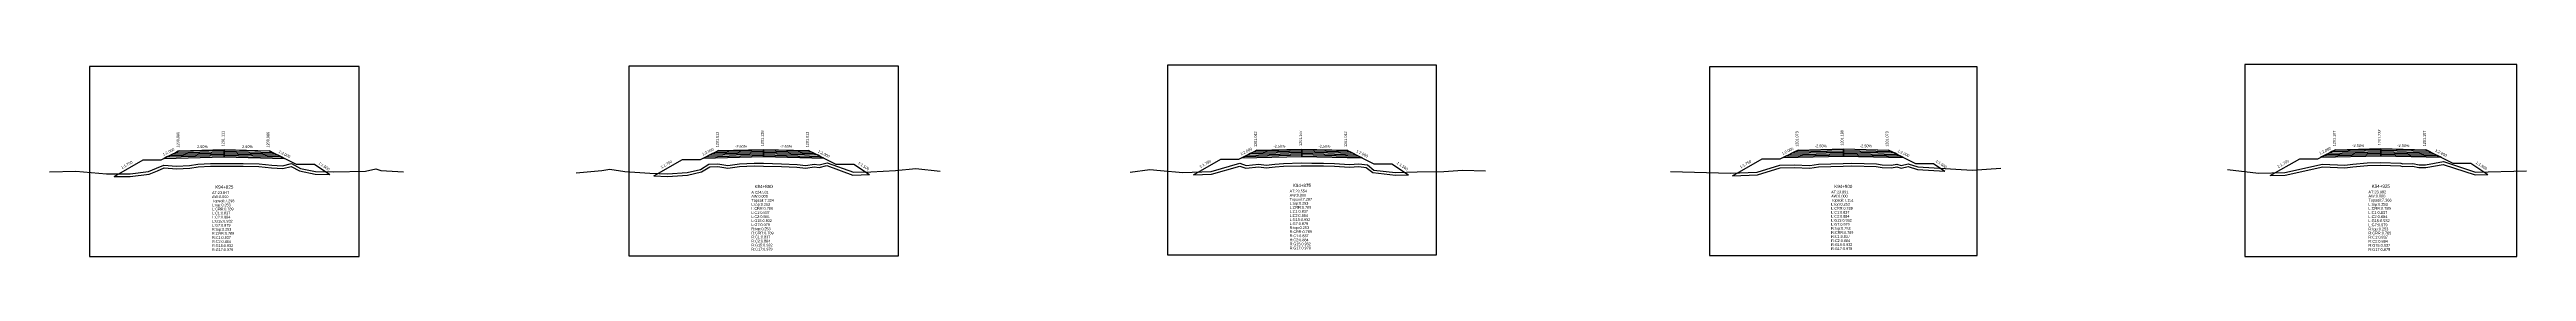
# Model space of a CAD drawing. Extents: x -7 to 78429, y 1189 to 1262.
# Drawn here: x 22337.8 to 22612.8, y 1189.2 to 1210.6 of the extents above; entities that cross this region are included whole.
import ezdxf
from ezdxf.enums import TextEntityAlignment as Align

# ---------------------------------------------------------------- set-up
doc = ezdxf.new("R2010")
doc.units = 0

msp = doc.modelspace()

# ---------------------------------------------------------------- linework, layer by layer
at = {"layer": 'A4_BORDER', "color": 7}
for points in [[(22342.245, 1189.212), (22372.181, 1189.212), (22372.181, 1210.379), (22342.245, 1210.379), (22342.245, 1189.212)], [(22402.142, 1189.272), (22432.06, 1189.272), (22432.06, 1210.427), (22402.142, 1210.427), (22402.142, 1189.272)], [(22461.94, 1189.405), (22491.799, 1189.405), (22491.799, 1210.517), (22461.94, 1210.517), (22461.94, 1189.405)], [(22522.139, 1189.334), (22551.839, 1189.334), (22551.839, 1210.334), (22522.139, 1210.334), (22522.139, 1189.334)], [(22581.554, 1189.223), (22611.782, 1189.223), (22611.782, 1210.596), (22581.554, 1210.596), (22581.554, 1189.223)]]:
    msp.add_lwpolyline(points, dxfattribs=at)
at = {"layer": 'CLEAR_GROUND', "color": 8}
for points in [[(22344.969, 1198.132), (22346.766, 1198.131), (22348.871, 1198.396), (22349.792, 1198.766), (22350.54, 1199.071), (22351.896, 1198.987), (22353.38, 1199.044), (22354.324, 1199.196), (22355.686, 1199.26), (22357.19, 1199.275), (22357.771, 1199.271), (22359.316, 1199.279), (22361.063, 1199.238), (22362.471, 1199.087), (22363.697, 1199.005), (22364.631, 1199.243), (22365.568, 1198.742), (22367.291, 1198.377), (22368.919, 1198.349)], [(22404.906, 1198.187), (22406.426, 1198.123), (22408.658, 1198.285), (22410.194, 1198.639), (22411.112, 1199.214), (22411.999, 1199.234), (22413.133, 1199.043), (22414.438, 1199.24), (22416.055, 1199.305), (22417.087, 1199.289), (22419.076, 1199.246), (22420.806, 1199.17), (22421.78, 1199.052), (22422.711, 1199.198), (22423.277, 1199.125), (22424.13, 1199.329), (22427.024, 1198.288), (22428.841, 1198.353)], [(22464.825, 1198.302), (22466.844, 1198.365), (22469.977, 1199.28), (22470.635, 1199.041), (22472.077, 1199.183), (22472.918, 1199.096), (22473.904, 1199.202), (22474.844, 1199.282), (22476.798, 1199.328), (22477.971, 1199.301), (22479.251, 1199.293), (22480.495, 1199.279), (22482.142, 1199.163), (22483.186, 1199.228), (22484.021, 1199.142), (22484.73, 1198.552), (22487.266, 1198.274), (22488.711, 1198.314)], [(22524.683, 1198.184), (22527.465, 1198.289), (22529.972, 1199.086), (22531.514, 1199.113), (22533.275, 1199.039), (22534.248, 1199.197), (22536.984, 1199.288), (22537.92, 1199.292), (22540.647, 1199.238), (22541.283, 1199.121), (22542.348, 1199.072), (22542.917, 1199.2), (22543.396, 1199.046), (22544.187, 1199.225), (22545.222, 1198.914), (22548.256, 1198.729)], [(22584.383, 1198.23), (22586.055, 1198.271), (22590.22, 1199.205), (22592.691, 1199.074), (22593.577, 1199.184), (22595.185, 1199.335), (22596.651, 1199.366), (22598.84, 1199.308), (22599.058, 1199.239), (22600.183, 1199.259), (22600.897, 1199.114), (22601.668, 1199.118), (22603.609, 1199.475), (22607.13, 1198.309), (22608.565, 1198.342)]]:
    msp.add_lwpolyline(points, dxfattribs=at)
at = {"layer": 'DESIGN_ROAD_TRIMMED', "color": 1}
for points in [[(22344.969, 1198.132), (22348.213, 1199.986), (22350.213, 1199.986), (22352.213, 1200.986), (22352.213, 1200.986), (22352.108, 1200.933), (22352.108, 1200.933), (22351.792, 1200.775), (22351.792, 1200.775), (22351.476, 1200.618), (22351.476, 1200.618), (22351.16, 1200.46), (22351.16, 1200.46), (22350.845, 1200.302), (22350.845, 1200.302), (22350.529, 1200.144), (22357.213, 1200.311), (22357.213, 1200.461), (22357.213, 1200.461), (22357.213, 1200.611), (22357.213, 1200.611), (22357.213, 1200.761), (22357.213, 1200.761), (22357.213, 1200.911), (22357.213, 1200.911), (22357.213, 1201.061), (22357.213, 1201.061), (22357.213, 1201.111), (22357.213, 1201.111), (22357.213, 1201.111), (22357.213, 1201.111), (22357.213, 1201.111), (22357.213, 1201.061), (22357.213, 1201.061), (22357.213, 1200.911), (22357.213, 1200.911), (22357.213, 1200.761), (22357.213, 1200.761), (22357.213, 1200.611), (22357.213, 1200.611), (22357.213, 1200.461), (22357.213, 1200.461), (22357.213, 1200.311), (22363.897, 1200.144), (22363.581, 1200.302), (22363.581, 1200.302), (22363.266, 1200.46), (22363.266, 1200.46), (22362.95, 1200.618), (22362.95, 1200.618), (22362.634, 1200.775), (22362.634, 1200.775), (22362.318, 1200.933), (22362.318, 1200.933), (22362.213, 1200.986), (22362.213, 1200.986), (22365.213, 1199.486), (22367.213, 1199.486), (22368.919, 1198.349)], [(22404.906, 1198.187), (22408.101, 1200.013), (22410.101, 1200.013), (22412.101, 1201.013), (22412.101, 1201.013), (22411.996, 1200.96), (22411.996, 1200.96), (22411.68, 1200.802), (22411.68, 1200.802), (22411.364, 1200.645), (22411.364, 1200.645), (22411.048, 1200.487), (22411.048, 1200.487), (22410.732, 1200.329), (22410.732, 1200.329), (22410.417, 1200.171), (22417.101, 1200.338), (22417.101, 1200.488), (22417.101, 1200.488), (22417.101, 1200.638), (22417.101, 1200.638), (22417.101, 1200.788), (22417.101, 1200.788), (22417.101, 1200.938), (22417.101, 1200.938), (22417.101, 1201.088), (22417.101, 1201.088), (22417.101, 1201.138), (22417.101, 1201.138), (22417.101, 1201.138), (22417.101, 1201.138), (22417.101, 1201.138), (22417.101, 1201.088), (22417.101, 1201.088), (22417.101, 1200.938), (22417.101, 1200.938), (22417.101, 1200.788), (22417.101, 1200.788), (22417.101, 1200.638), (22417.101, 1200.638), (22417.101, 1200.488), (22417.101, 1200.488), (22417.101, 1200.338), (22423.785, 1200.171), (22423.469, 1200.329), (22423.469, 1200.329), (22423.154, 1200.487), (22423.154, 1200.487), (22422.838, 1200.645), (22422.838, 1200.645), (22422.522, 1200.802), (22422.522, 1200.802), (22422.206, 1200.96), (22422.206, 1200.96), (22422.101, 1201.013), (22422.101, 1201.013), (22425.101, 1199.513), (22427.101, 1199.513), (22428.841, 1198.353)], [(22464.825, 1198.302), (22467.869, 1200.042), (22469.869, 1200.042), (22471.869, 1201.042), (22471.869, 1201.042), (22471.764, 1200.989), (22471.764, 1200.989), (22471.448, 1200.831), (22471.448, 1200.831), (22471.133, 1200.674), (22471.133, 1200.674), (22470.817, 1200.516), (22470.817, 1200.516), (22470.501, 1200.358), (22470.501, 1200.358), (22470.185, 1200.2), (22476.869, 1200.367), (22476.869, 1200.517), (22476.869, 1200.517), (22476.869, 1200.667), (22476.869, 1200.667), (22476.869, 1200.817), (22476.869, 1200.817), (22476.869, 1200.967), (22476.869, 1200.967), (22476.869, 1201.117), (22476.869, 1201.117), (22476.869, 1201.167), (22476.869, 1201.167), (22476.869, 1201.167), (22476.869, 1201.167), (22476.869, 1201.167), (22476.869, 1201.117), (22476.869, 1201.117), (22476.869, 1200.967), (22476.869, 1200.967), (22476.869, 1200.817), (22476.869, 1200.817), (22476.869, 1200.667), (22476.869, 1200.667), (22476.869, 1200.517), (22476.869, 1200.517), (22476.869, 1200.367), (22483.554, 1200.2), (22483.238, 1200.358), (22483.238, 1200.358), (22482.922, 1200.516), (22482.922, 1200.516), (22482.606, 1200.674), (22482.606, 1200.674), (22482.291, 1200.831), (22482.291, 1200.831), (22481.975, 1200.989), (22481.975, 1200.989), (22481.869, 1201.042), (22481.869, 1201.042), (22484.869, 1199.542), (22486.869, 1199.542), (22488.711, 1198.314)], [(22524.683, 1198.184), (22527.989, 1200.073), (22529.989, 1200.073), (22531.989, 1201.073), (22531.989, 1201.073), (22531.884, 1201.02), (22531.884, 1201.02), (22531.568, 1200.862), (22531.568, 1200.862), (22531.253, 1200.705), (22531.253, 1200.705), (22530.937, 1200.547), (22530.937, 1200.547), (22530.621, 1200.389), (22530.621, 1200.389), (22530.305, 1200.231), (22536.989, 1200.398), (22536.989, 1200.548), (22536.989, 1200.548), (22536.989, 1200.698), (22536.989, 1200.698), (22536.989, 1200.848), (22536.989, 1200.848), (22536.989, 1200.998), (22536.989, 1200.998), (22536.989, 1201.148), (22536.989, 1201.148), (22536.989, 1201.198), (22536.989, 1201.198), (22536.989, 1201.198), (22536.989, 1201.198), (22536.989, 1201.198), (22536.989, 1201.148), (22536.989, 1201.148), (22536.989, 1200.998), (22536.989, 1200.998), (22536.989, 1200.848), (22536.989, 1200.848), (22536.989, 1200.698), (22536.989, 1200.698), (22536.989, 1200.548), (22536.989, 1200.548), (22536.989, 1200.398), (22543.674, 1200.231), (22543.358, 1200.389), (22543.358, 1200.389), (22543.042, 1200.547), (22543.042, 1200.547), (22542.726, 1200.705), (22542.726, 1200.705), (22542.41, 1200.862), (22542.41, 1200.862), (22542.095, 1201.02), (22542.095, 1201.02), (22541.989, 1201.073), (22541.989, 1201.073), (22544.989, 1199.573), (22546.989, 1199.573), (22548.256, 1198.729)], [(22584.383, 1198.23), (22587.668, 1200.107), (22589.668, 1200.107), (22591.668, 1201.107), (22591.668, 1201.107), (22591.563, 1201.054), (22591.563, 1201.054), (22591.247, 1200.896), (22591.247, 1200.896), (22590.931, 1200.739), (22590.931, 1200.739), (22590.615, 1200.581), (22590.615, 1200.581), (22590.299, 1200.423), (22590.299, 1200.423), (22589.984, 1200.265), (22596.668, 1200.432), (22596.668, 1200.582), (22596.668, 1200.582), (22596.668, 1200.732), (22596.668, 1200.732), (22596.668, 1200.882), (22596.668, 1200.882), (22596.668, 1201.032), (22596.668, 1201.032), (22596.668, 1201.182), (22596.668, 1201.182), (22596.668, 1201.232), (22596.668, 1201.232), (22596.668, 1201.232), (22596.668, 1201.232), (22596.668, 1201.232), (22596.668, 1201.182), (22596.668, 1201.182), (22596.668, 1201.032), (22596.668, 1201.032), (22596.668, 1200.882), (22596.668, 1200.882), (22596.668, 1200.732), (22596.668, 1200.732), (22596.668, 1200.582), (22596.668, 1200.582), (22596.668, 1200.432), (22603.352, 1200.265), (22603.036, 1200.423), (22603.036, 1200.423), (22602.72, 1200.581), (22602.72, 1200.581), (22602.405, 1200.739), (22602.405, 1200.739), (22602.089, 1200.896), (22602.089, 1200.896), (22601.773, 1201.054), (22601.773, 1201.054), (22601.668, 1201.107), (22601.668, 1201.107), (22604.668, 1199.607), (22606.668, 1199.607), (22608.565, 1198.342)]]:
    msp.add_lwpolyline(points, dxfattribs=at)
at = {"layer": 'FINISHED_ROAD', "color": 2}
for points in [[(22348.213, 1199.986), (22350.213, 1199.986), (22352.213, 1200.986), (22352.213, 1200.986), (22357.213, 1201.111), (22362.213, 1200.986), (22362.213, 1200.986), (22365.213, 1199.486), (22367.213, 1199.486)], [(22408.101, 1200.013), (22410.101, 1200.013), (22412.101, 1201.013), (22412.101, 1201.013), (22417.101, 1201.138), (22422.101, 1201.013), (22422.101, 1201.013), (22425.101, 1199.513), (22427.101, 1199.513)], [(22467.869, 1200.042), (22469.869, 1200.042), (22471.869, 1201.042), (22471.869, 1201.042), (22476.869, 1201.167), (22481.869, 1201.042), (22481.869, 1201.042), (22484.869, 1199.542), (22486.869, 1199.542)], [(22527.989, 1200.073), (22529.989, 1200.073), (22531.989, 1201.073), (22531.989, 1201.073), (22536.989, 1201.198), (22541.989, 1201.073), (22541.989, 1201.073), (22544.989, 1199.573), (22546.989, 1199.573)], [(22587.668, 1200.107), (22589.668, 1200.107), (22591.668, 1201.107), (22591.668, 1201.107), (22596.668, 1201.232), (22601.668, 1201.107), (22601.668, 1201.107), (22604.668, 1199.607), (22606.668, 1199.607)]]:
    msp.add_lwpolyline(points, dxfattribs=at)
at = {"layer": 'LAYER_0', "color": 4}
for points in [[(22352.213, 1200.986), (22352.108, 1200.933), (22357.213, 1201.061), (22357.213, 1201.111)], [(22412.101, 1201.013), (22411.996, 1200.96), (22417.101, 1201.088), (22417.101, 1201.138)], [(22471.869, 1201.042), (22471.764, 1200.989), (22476.869, 1201.117), (22476.869, 1201.167)], [(22531.989, 1201.073), (22531.884, 1201.02), (22536.989, 1201.148), (22536.989, 1201.198)], [(22591.668, 1201.107), (22591.563, 1201.054), (22596.668, 1201.182), (22596.668, 1201.232)]]:
    msp.add_lwpolyline(points, dxfattribs=at)
at = {"layer": 'LAYER_1', "color": 4}
for points in [[(22352.108, 1200.933), (22351.792, 1200.775), (22357.213, 1200.911), (22357.213, 1201.061)], [(22411.996, 1200.96), (22411.68, 1200.802), (22417.101, 1200.938), (22417.101, 1201.088)], [(22471.764, 1200.989), (22471.448, 1200.831), (22476.869, 1200.967), (22476.869, 1201.117)], [(22531.884, 1201.02), (22531.568, 1200.862), (22536.989, 1200.998), (22536.989, 1201.148)], [(22591.563, 1201.054), (22591.247, 1200.896), (22596.668, 1201.032), (22596.668, 1201.182)]]:
    msp.add_lwpolyline(points, dxfattribs=at)
at = {"layer": 'LAYER_10', "color": 6}
for points in [[(22363.266, 1200.46), (22363.581, 1200.302), (22357.213, 1200.461), (22357.213, 1200.611)], [(22423.154, 1200.487), (22423.469, 1200.329), (22417.101, 1200.488), (22417.101, 1200.638)], [(22482.922, 1200.516), (22483.238, 1200.358), (22476.869, 1200.517), (22476.869, 1200.667)], [(22543.042, 1200.547), (22543.358, 1200.389), (22536.989, 1200.548), (22536.989, 1200.698)], [(22602.72, 1200.581), (22603.036, 1200.423), (22596.668, 1200.582), (22596.668, 1200.732)]]:
    msp.add_lwpolyline(points, dxfattribs=at)
at = {"layer": 'LAYER_11', "color": 6}
for points in [[(22363.581, 1200.302), (22363.897, 1200.144), (22357.213, 1200.311), (22357.213, 1200.461)], [(22423.469, 1200.329), (22423.785, 1200.171), (22417.101, 1200.338), (22417.101, 1200.488)], [(22483.238, 1200.358), (22483.554, 1200.2), (22476.869, 1200.367), (22476.869, 1200.517)], [(22543.358, 1200.389), (22543.674, 1200.231), (22536.989, 1200.398), (22536.989, 1200.548)], [(22603.036, 1200.423), (22603.352, 1200.265), (22596.668, 1200.432), (22596.668, 1200.582)]]:
    msp.add_lwpolyline(points, dxfattribs=at)
at = {"layer": 'LAYER_2', "color": 4}
for points in [[(22351.792, 1200.775), (22351.476, 1200.618), (22357.213, 1200.761), (22357.213, 1200.911)], [(22411.68, 1200.802), (22411.364, 1200.645), (22417.101, 1200.788), (22417.101, 1200.938)], [(22471.448, 1200.831), (22471.133, 1200.674), (22476.869, 1200.817), (22476.869, 1200.967)], [(22531.568, 1200.862), (22531.253, 1200.705), (22536.989, 1200.848), (22536.989, 1200.998)], [(22591.247, 1200.896), (22590.931, 1200.739), (22596.668, 1200.882), (22596.668, 1201.032)]]:
    msp.add_lwpolyline(points, dxfattribs=at)
at = {"layer": 'LAYER_3', "color": 4}
for points in [[(22351.476, 1200.618), (22351.16, 1200.46), (22357.213, 1200.611), (22357.213, 1200.761)], [(22411.364, 1200.645), (22411.048, 1200.487), (22417.101, 1200.638), (22417.101, 1200.788)], [(22471.133, 1200.674), (22470.817, 1200.516), (22476.869, 1200.667), (22476.869, 1200.817)], [(22531.253, 1200.705), (22530.937, 1200.547), (22536.989, 1200.698), (22536.989, 1200.848)], [(22590.931, 1200.739), (22590.615, 1200.581), (22596.668, 1200.732), (22596.668, 1200.882)]]:
    msp.add_lwpolyline(points, dxfattribs=at)
at = {"layer": 'LAYER_4', "color": 4}
for points in [[(22351.16, 1200.46), (22350.845, 1200.302), (22357.213, 1200.461), (22357.213, 1200.611)], [(22411.048, 1200.487), (22410.732, 1200.329), (22417.101, 1200.488), (22417.101, 1200.638)], [(22470.817, 1200.516), (22470.501, 1200.358), (22476.869, 1200.517), (22476.869, 1200.667)], [(22530.937, 1200.547), (22530.621, 1200.389), (22536.989, 1200.548), (22536.989, 1200.698)], [(22590.615, 1200.581), (22590.299, 1200.423), (22596.668, 1200.582), (22596.668, 1200.732)]]:
    msp.add_lwpolyline(points, dxfattribs=at)
at = {"layer": 'LAYER_5', "color": 4}
for points in [[(22350.845, 1200.302), (22350.529, 1200.144), (22357.213, 1200.311), (22357.213, 1200.461)], [(22410.732, 1200.329), (22410.417, 1200.171), (22417.101, 1200.338), (22417.101, 1200.488)], [(22470.501, 1200.358), (22470.185, 1200.2), (22476.869, 1200.367), (22476.869, 1200.517)], [(22530.621, 1200.389), (22530.305, 1200.231), (22536.989, 1200.398), (22536.989, 1200.548)], [(22590.299, 1200.423), (22589.984, 1200.265), (22596.668, 1200.432), (22596.668, 1200.582)]]:
    msp.add_lwpolyline(points, dxfattribs=at)
at = {"layer": 'LAYER_6', "color": 6}
for points in [[(22362.213, 1200.986), (22362.318, 1200.933), (22357.213, 1201.061), (22357.213, 1201.111)], [(22422.101, 1201.013), (22422.206, 1200.96), (22417.101, 1201.088), (22417.101, 1201.138)], [(22481.869, 1201.042), (22481.975, 1200.989), (22476.869, 1201.117), (22476.869, 1201.167)], [(22541.989, 1201.073), (22542.095, 1201.02), (22536.989, 1201.148), (22536.989, 1201.198)], [(22601.668, 1201.107), (22601.773, 1201.054), (22596.668, 1201.182), (22596.668, 1201.232)]]:
    msp.add_lwpolyline(points, dxfattribs=at)
at = {"layer": 'LAYER_7', "color": 6}
for points in [[(22362.318, 1200.933), (22362.634, 1200.775), (22357.213, 1200.911), (22357.213, 1201.061)], [(22422.206, 1200.96), (22422.522, 1200.802), (22417.101, 1200.938), (22417.101, 1201.088)], [(22481.975, 1200.989), (22482.291, 1200.831), (22476.869, 1200.967), (22476.869, 1201.117)], [(22542.095, 1201.02), (22542.41, 1200.862), (22536.989, 1200.998), (22536.989, 1201.148)], [(22601.773, 1201.054), (22602.089, 1200.896), (22596.668, 1201.032), (22596.668, 1201.182)]]:
    msp.add_lwpolyline(points, dxfattribs=at)
at = {"layer": 'LAYER_8', "color": 6}
for points in [[(22362.634, 1200.775), (22362.95, 1200.618), (22357.213, 1200.761), (22357.213, 1200.911)], [(22422.522, 1200.802), (22422.838, 1200.645), (22417.101, 1200.788), (22417.101, 1200.938)], [(22482.291, 1200.831), (22482.606, 1200.674), (22476.869, 1200.817), (22476.869, 1200.967)], [(22542.41, 1200.862), (22542.726, 1200.705), (22536.989, 1200.848), (22536.989, 1200.998)], [(22602.089, 1200.896), (22602.405, 1200.739), (22596.668, 1200.882), (22596.668, 1201.032)]]:
    msp.add_lwpolyline(points, dxfattribs=at)
at = {"layer": 'LAYER_9', "color": 6}
for points in [[(22362.95, 1200.618), (22363.266, 1200.46), (22357.213, 1200.611), (22357.213, 1200.761)], [(22422.838, 1200.645), (22423.154, 1200.487), (22417.101, 1200.638), (22417.101, 1200.788)], [(22482.606, 1200.674), (22482.922, 1200.516), (22476.869, 1200.667), (22476.869, 1200.817)], [(22542.726, 1200.705), (22543.042, 1200.547), (22536.989, 1200.698), (22536.989, 1200.848)], [(22602.405, 1200.739), (22602.72, 1200.581), (22596.668, 1200.732), (22596.668, 1200.882)]]:
    msp.add_lwpolyline(points, dxfattribs=at)
at = {"layer": 'NATURAL_GROUND', "color": 3}
for points in [[(22337.81, 1198.627), (22340.739, 1198.725), (22344.122, 1198.433), (22346.747, 1198.431), (22348.795, 1198.689), (22349.679, 1199.044), (22350.49, 1199.375), (22351.9, 1199.287), (22353.35, 1199.343), (22354.293, 1199.495), (22355.677, 1199.56), (22357.19, 1199.575), (22357.771, 1199.571), (22359.319, 1199.579), (22361.083, 1199.538), (22362.497, 1199.386), (22363.669, 1199.308), (22364.67, 1199.562), (22365.672, 1199.027), (22367.325, 1198.676), (22369.39, 1198.641), (22372.892, 1198.711), (22374.032, 1198.985), (22374.613, 1198.791), (22377.117, 1198.642)], [(22396.294, 1198.539), (22399.14, 1198.801), (22400.039, 1198.951), (22401.684, 1198.694), (22404.474, 1198.506), (22406.422, 1198.423), (22408.613, 1198.583), (22410.078, 1198.92), (22411.023, 1199.512), (22412.021, 1199.535), (22413.136, 1199.347), (22414.41, 1199.539), (22416.051, 1199.605), (22417.093, 1199.589), (22419.086, 1199.546), (22420.831, 1199.469), (22421.775, 1199.355), (22422.707, 1199.501), (22423.261, 1199.43), (22424.147, 1199.642), (22427.071, 1198.59), (22429.006, 1198.659), (22431.754, 1198.798), (22434.003, 1199.016), (22436.7, 1198.702)], [(22457.789, 1198.596), (22459.975, 1198.883), (22461.162, 1198.778), (22463.631, 1198.565), (22466.796, 1198.664), (22469.987, 1199.595), (22470.673, 1199.346), (22472.077, 1199.485), (22472.917, 1199.398), (22473.875, 1199.501), (22474.827, 1199.582), (22476.797, 1199.628), (22477.975, 1199.601), (22479.253, 1199.593), (22480.507, 1199.579), (22482.143, 1199.464), (22483.192, 1199.529), (22484.142, 1199.431), (22484.852, 1198.84), (22487.278, 1198.574), (22489.663, 1198.641), (22492.631, 1198.677), (22494.694, 1198.81), (22497.267, 1198.74)], [(22517.787, 1198.667), (22524.476, 1198.476), (22527.413, 1198.587), (22529.923, 1199.385), (22531.517, 1199.413), (22533.257, 1199.34), (22534.218, 1199.496), (22536.978, 1199.588), (22537.922, 1199.592), (22540.677, 1199.537), (22541.317, 1199.42), (22542.321, 1199.374), (22542.931, 1199.51), (22543.409, 1199.357), (22544.198, 1199.535), (22545.275, 1199.211), (22551.304, 1198.843), (22554.47, 1199.036)], [(22579.633, 1198.894), (22583.074, 1198.498), (22586.018, 1198.57), (22590.195, 1199.507), (22592.681, 1199.375), (22593.545, 1199.482), (22595.168, 1199.635), (22596.652, 1199.666), (22598.891, 1199.607), (22599.102, 1199.54), (22600.211, 1199.56), (22600.927, 1199.414), (22601.64, 1199.418), (22603.631, 1199.784), (22607.175, 1198.61), (22612.841, 1198.741)]]:
    msp.add_lwpolyline(points, dxfattribs=at)
at = {"layer": 'STRUCTURE_LEFT', "color": 4}
for points in [[(22352.213, 1200.986), (22352.108, 1200.933), (22352.108, 1200.933), (22351.792, 1200.775), (22351.792, 1200.775), (22351.476, 1200.618), (22351.476, 1200.618), (22351.16, 1200.46), (22351.16, 1200.46), (22350.845, 1200.302), (22350.845, 1200.302), (22350.529, 1200.144), (22357.213, 1200.311), (22357.213, 1200.461), (22357.213, 1200.461), (22357.213, 1200.611), (22357.213, 1200.611), (22357.213, 1200.761), (22357.213, 1200.761), (22357.213, 1200.911), (22357.213, 1200.911), (22357.213, 1201.061), (22357.213, 1201.061), (22357.213, 1201.111), (22357.213, 1201.111)], [(22412.101, 1201.013), (22411.996, 1200.96), (22411.996, 1200.96), (22411.68, 1200.802), (22411.68, 1200.802), (22411.364, 1200.645), (22411.364, 1200.645), (22411.048, 1200.487), (22411.048, 1200.487), (22410.732, 1200.329), (22410.732, 1200.329), (22410.417, 1200.171), (22417.101, 1200.338), (22417.101, 1200.488), (22417.101, 1200.488), (22417.101, 1200.638), (22417.101, 1200.638), (22417.101, 1200.788), (22417.101, 1200.788), (22417.101, 1200.938), (22417.101, 1200.938), (22417.101, 1201.088), (22417.101, 1201.088), (22417.101, 1201.138), (22417.101, 1201.138)], [(22471.869, 1201.042), (22471.764, 1200.989), (22471.764, 1200.989), (22471.448, 1200.831), (22471.448, 1200.831), (22471.133, 1200.674), (22471.133, 1200.674), (22470.817, 1200.516), (22470.817, 1200.516), (22470.501, 1200.358), (22470.501, 1200.358), (22470.185, 1200.2), (22476.869, 1200.367), (22476.869, 1200.517), (22476.869, 1200.517), (22476.869, 1200.667), (22476.869, 1200.667), (22476.869, 1200.817), (22476.869, 1200.817), (22476.869, 1200.967), (22476.869, 1200.967), (22476.869, 1201.117), (22476.869, 1201.117), (22476.869, 1201.167), (22476.869, 1201.167)], [(22531.989, 1201.073), (22531.884, 1201.02), (22531.884, 1201.02), (22531.568, 1200.862), (22531.568, 1200.862), (22531.253, 1200.705), (22531.253, 1200.705), (22530.937, 1200.547), (22530.937, 1200.547), (22530.621, 1200.389), (22530.621, 1200.389), (22530.305, 1200.231), (22536.989, 1200.398), (22536.989, 1200.548), (22536.989, 1200.548), (22536.989, 1200.698), (22536.989, 1200.698), (22536.989, 1200.848), (22536.989, 1200.848), (22536.989, 1200.998), (22536.989, 1200.998), (22536.989, 1201.148), (22536.989, 1201.148), (22536.989, 1201.198), (22536.989, 1201.198)], [(22591.668, 1201.107), (22591.563, 1201.054), (22591.563, 1201.054), (22591.247, 1200.896), (22591.247, 1200.896), (22590.931, 1200.739), (22590.931, 1200.739), (22590.615, 1200.581), (22590.615, 1200.581), (22590.299, 1200.423), (22590.299, 1200.423), (22589.984, 1200.265), (22596.668, 1200.432), (22596.668, 1200.582), (22596.668, 1200.582), (22596.668, 1200.732), (22596.668, 1200.732), (22596.668, 1200.882), (22596.668, 1200.882), (22596.668, 1201.032), (22596.668, 1201.032), (22596.668, 1201.182), (22596.668, 1201.182), (22596.668, 1201.232), (22596.668, 1201.232)]]:
    msp.add_lwpolyline(points, dxfattribs=at)
at = {"layer": 'STRUCTURE_RIGHT', "color": 6}
for points in [[(22357.213, 1201.111), (22357.213, 1201.111), (22357.213, 1201.061), (22357.213, 1201.061), (22357.213, 1200.911), (22357.213, 1200.911), (22357.213, 1200.761), (22357.213, 1200.761), (22357.213, 1200.611), (22357.213, 1200.611), (22357.213, 1200.461), (22357.213, 1200.461), (22357.213, 1200.311), (22363.897, 1200.144), (22363.581, 1200.302), (22363.581, 1200.302), (22363.266, 1200.46), (22363.266, 1200.46), (22362.95, 1200.618), (22362.95, 1200.618), (22362.634, 1200.775), (22362.634, 1200.775), (22362.318, 1200.933), (22362.318, 1200.933), (22362.213, 1200.986)], [(22417.101, 1201.138), (22417.101, 1201.138), (22417.101, 1201.088), (22417.101, 1201.088), (22417.101, 1200.938), (22417.101, 1200.938), (22417.101, 1200.788), (22417.101, 1200.788), (22417.101, 1200.638), (22417.101, 1200.638), (22417.101, 1200.488), (22417.101, 1200.488), (22417.101, 1200.338), (22423.785, 1200.171), (22423.469, 1200.329), (22423.469, 1200.329), (22423.154, 1200.487), (22423.154, 1200.487), (22422.838, 1200.645), (22422.838, 1200.645), (22422.522, 1200.802), (22422.522, 1200.802), (22422.206, 1200.96), (22422.206, 1200.96), (22422.101, 1201.013)], [(22476.869, 1201.167), (22476.869, 1201.167), (22476.869, 1201.117), (22476.869, 1201.117), (22476.869, 1200.967), (22476.869, 1200.967), (22476.869, 1200.817), (22476.869, 1200.817), (22476.869, 1200.667), (22476.869, 1200.667), (22476.869, 1200.517), (22476.869, 1200.517), (22476.869, 1200.367), (22483.554, 1200.2), (22483.238, 1200.358), (22483.238, 1200.358), (22482.922, 1200.516), (22482.922, 1200.516), (22482.606, 1200.674), (22482.606, 1200.674), (22482.291, 1200.831), (22482.291, 1200.831), (22481.975, 1200.989), (22481.975, 1200.989), (22481.869, 1201.042)], [(22536.989, 1201.198), (22536.989, 1201.198), (22536.989, 1201.148), (22536.989, 1201.148), (22536.989, 1200.998), (22536.989, 1200.998), (22536.989, 1200.848), (22536.989, 1200.848), (22536.989, 1200.698), (22536.989, 1200.698), (22536.989, 1200.548), (22536.989, 1200.548), (22536.989, 1200.398), (22543.674, 1200.231), (22543.358, 1200.389), (22543.358, 1200.389), (22543.042, 1200.547), (22543.042, 1200.547), (22542.726, 1200.705), (22542.726, 1200.705), (22542.41, 1200.862), (22542.41, 1200.862), (22542.095, 1201.02), (22542.095, 1201.02), (22541.989, 1201.073)], [(22596.668, 1201.232), (22596.668, 1201.232), (22596.668, 1201.182), (22596.668, 1201.182), (22596.668, 1201.032), (22596.668, 1201.032), (22596.668, 1200.882), (22596.668, 1200.882), (22596.668, 1200.732), (22596.668, 1200.732), (22596.668, 1200.582), (22596.668, 1200.582), (22596.668, 1200.432), (22603.352, 1200.265), (22603.036, 1200.423), (22603.036, 1200.423), (22602.72, 1200.581), (22602.72, 1200.581), (22602.405, 1200.739), (22602.405, 1200.739), (22602.089, 1200.896), (22602.089, 1200.896), (22601.773, 1201.054), (22601.773, 1201.054), (22601.668, 1201.107)]]:
    msp.add_lwpolyline(points, dxfattribs=at)

# ---------------------------------------------------------------- texts
at = {"layer": 'INFO_TEXT'}
for s, height, p in [('AT:23.847', 0.3, (22355.852, 1196.167)), ('AT:24.531', 0.3, (22415.741, 1196.223)), ('AT:23.554', 0.3, (22475.512, 1196.342)), ('AT:23.891', 0.3, (22535.639, 1196.234)), ('AT:23.992', 0.31, (22595.294, 1196.245)), ('AW:0.000', 0.3, (22355.852, 1195.713)), ('Topsoil:7.298', 0.3, (22355.852, 1195.26)), ('L:top:0.253', 0.3, (22355.852, 1194.806)), ('L:CRR:0.789', 0.3, (22355.852, 1194.352)), ('L:C1:0.837', 0.3, (22355.852, 1193.899)), ('L:C2:0.884', 0.3, (22355.852, 1193.445)), ('AW:0.000', 0.3, (22415.741, 1195.77)), ('Topsoil:7.324', 0.3, (22415.741, 1195.316)), ('L:top:0.253', 0.3, (22415.741, 1194.863)), ('L:CRR:0.789', 0.3, (22415.741, 1194.41)), ('L:C1:0.837', 0.3, (22415.741, 1193.956)), ('L:C2:0.884', 0.3, (22415.741, 1193.503)), ('AW:0.000', 0.3, (22475.512, 1195.889)), ('Topsoil:7.297', 0.3, (22475.512, 1195.437)), ('L:top:0.253', 0.3, (22475.512, 1194.985)), ('L:CRR:0.789', 0.3, (22475.512, 1194.532)), ('L:C1:0.837', 0.3, (22475.512, 1194.08)), ('L:C2:0.884', 0.3, (22475.512, 1193.627)), ('AW:0.000', 0.3, (22535.639, 1195.784)), ('Topsoil:7.151', 0.3, (22535.639, 1195.334)), ('L:top:0.253', 0.3, (22535.639, 1194.884)), ('L:CRR:0.789', 0.3, (22535.639, 1194.434)), ('L:C1:0.837', 0.3, (22535.639, 1193.984)), ('L:C2:0.884', 0.3, (22535.639, 1193.534)), ('AW:0.000', 0.31, (22595.294, 1195.787)), ('Topsoil:7.366', 0.31, (22595.294, 1195.329)), ('L:top:0.253', 0.31, (22595.294, 1194.871)), ('L:CRR:0.789', 0.31, (22595.294, 1194.413)), ('L:C1:0.837', 0.31, (22595.294, 1193.955)), ('L:C2:0.884', 0.31, (22595.294, 1193.497)), ('L:G15:0.932', 0.3, (22355.852, 1192.992)), ('L:G7:0.979', 0.3, (22355.852, 1192.538)), ('R:top:0.253', 0.3, (22355.852, 1192.085)), ('R:CRR:0.789', 0.3, (22355.852, 1191.631)), ('R:C1:0.837', 0.3, (22355.852, 1191.177)), ('R:C2:0.884', 0.3, (22355.852, 1190.724)), ('L:G15:0.932', 0.3, (22415.741, 1193.05)), ('L:G7:0.979', 0.3, (22415.741, 1192.596)), ('R:top:0.253', 0.3, (22415.741, 1192.143)), ('R:CRR:0.789', 0.3, (22415.741, 1191.69)), ('R:C1:0.837', 0.3, (22415.741, 1191.236)), ('R:C2:0.884', 0.3, (22415.741, 1190.783)), ('L:G15:0.932', 0.3, (22475.512, 1193.175)), ('L:G7:0.979', 0.3, (22475.512, 1192.723)), ('R:top:0.253', 0.3, (22475.512, 1192.27)), ('R:CRR:0.789', 0.3, (22475.512, 1191.818)), ('R:C1:0.837', 0.3, (22475.512, 1191.365)), ('R:C2:0.884', 0.3, (22475.512, 1190.913)), ('L:G15:0.932', 0.3, (22535.639, 1193.084)), ('L:G7:0.979', 0.3, (22535.639, 1192.634)), ('R:top:0.253', 0.3, (22535.639, 1192.184)), ('R:CRR:0.789', 0.3, (22535.639, 1191.734)), ('R:C1:0.837', 0.3, (22535.639, 1191.284)), ('R:C2:0.884', 0.3, (22535.639, 1190.834)), ('L:G15:0.932', 0.31, (22595.294, 1193.039)), ('L:G7:0.979', 0.31, (22595.294, 1192.581)), ('R:top:0.253', 0.31, (22595.294, 1192.123)), ('R:CRR:0.789', 0.31, (22595.294, 1191.665)), ('R:C1:0.837', 0.31, (22595.294, 1191.207)), ('R:C2:0.884', 0.31, (22595.294, 1190.749)), ('R:G15:0.932', 0.3, (22355.852, 1190.27)), ('R:G17:0.979', 0.3, (22355.852, 1189.817)), ('R:G15:0.932', 0.3, (22415.741, 1190.33)), ('R:G17:0.979', 0.3, (22415.741, 1189.877)), ('R:G15:0.932', 0.3, (22475.512, 1190.461)), ('R:G17:0.979', 0.3, (22475.512, 1190.008)), ('R:G15:0.932', 0.3, (22535.639, 1190.384)), ('R:G17:0.979', 0.3, (22535.639, 1189.934)), ('R:G15:0.932', 0.31, (22595.294, 1190.291)), ('R:G17:0.979', 0.31, (22595.294, 1189.833))]:
    msp.add_text(s, height=height, dxfattribs=at).set_placement(p)
at = {"layer": 'LEFT_TEXT_H'}
for s, height, p in [('1200.986', 0.302, (22352.213, 1201.349)), ('1201.013', 0.302, (22412.101, 1201.376)), ('1201.042', 0.302, (22471.869, 1201.404)), ('1201.073', 0.3, (22531.989, 1201.433)), ('1201.107', 0.305, (22591.668, 1201.473))]:
    msp.add_text(s, height=height, rotation=90, dxfattribs=at).set_placement(p)
at = {"layer": 'POINT_TEXT_H'}
for s, height, p in [('1201.111', 0.302, (22357.213, 1201.474)), ('1201.138', 0.302, (22417.101, 1201.501)), ('1201.167', 0.302, (22476.869, 1201.529)), ('1201.198', 0.3, (22536.989, 1201.558)), ('1201.232', 0.305, (22596.668, 1201.598))]:
    msp.add_text(s, height=height, rotation=90, dxfattribs=at).set_placement(p)
at = {"layer": 'RIGHT_TEXT_H'}
for s, height, p in [('1200.986', 0.302, (22362.213, 1201.349)), ('1201.013', 0.302, (22422.101, 1201.376)), ('1201.042', 0.302, (22481.869, 1201.404)), ('1201.073', 0.3, (22541.989, 1201.433)), ('1201.107', 0.305, (22601.668, 1201.473))]:
    msp.add_text(s, height=height, rotation=90, dxfattribs=at).set_placement(p)
at = {"layer": 'SLOPE_left'}
for s, height, rotation, p in [('1:1.750', 0.302, 29.745, (22346.501, 1199.217)), ('1:2.000', 0.302, 26.565, (22351.132, 1200.648)), ('1:1.750', 0.302, 29.745, (22406.413, 1199.258)), ('1:2.000', 0.302, 26.565, (22411.02, 1200.675)), ('1:1.750', 0.302, 29.745, (22466.257, 1199.329)), ('1:2.000', 0.302, 26.565, (22470.789, 1200.704)), ('1:1.750', 0.3, 29.745, (22526.247, 1199.285)), ('1:2.000', 0.3, 26.565, (22530.909, 1200.734)), ('1:1.750', 0.305, 29.745, (22585.934, 1199.328)), ('1:2.000', 0.305, 26.565, (22590.586, 1200.771))]:
    msp.add_text(s, height=height, rotation=rotation, dxfattribs=at).set_placement(p, align=Align.BOTTOM_CENTER)
at = {"layer": 'SLOPE_right'}
for s, height, rotation, p in [('1:2.000', 0.302, -26.565, (22363.794, 1200.398)), ('1:1.500', 0.302, -33.69, (22368.166, 1199.068)), ('1:2.000', 0.302, -26.565, (22423.682, 1200.425)), ('1:1.500', 0.302, -33.69, (22428.072, 1199.084)), ('1:2.000', 0.302, -26.565, (22483.45, 1200.454)), ('1:1.500', 0.302, -33.69, (22487.891, 1199.079)), ('1:2.000', 0.3, -26.565, (22543.57, 1200.484)), ('1:1.500', 0.3, -33.69, (22547.723, 1199.301)), ('1:2.000', 0.305, -26.565, (22603.25, 1200.521)), ('1:1.500', 0.305, -33.69, (22607.718, 1199.127))]:
    msp.add_text(s, height=height, rotation=rotation, dxfattribs=at).set_placement(p, align=Align.BOTTOM_CENTER)
at = {"layer": 'SLOPE_TEXT'}
for height, p in [(0.302, (22354.713, 1201.29)), (0.302, (22359.713, 1201.29)), (0.302, (22414.601, 1201.317)), (0.302, (22419.601, 1201.317)), (0.302, (22474.369, 1201.346)), (0.302, (22479.369, 1201.346)), (0.3, (22534.489, 1201.376)), (0.3, (22539.489, 1201.376)), (0.305, (22594.168, 1201.414)), (0.305, (22599.168, 1201.414))]:
    msp.add_text('-2.50%', height=height, dxfattribs=at).set_placement(p, align=Align.CENTER)
at = {"layer": 'STATION_TITLE'}
for s, height, p in [('K94+825', 0.363, (22357.213, 1196.772)), ('K94+850', 0.363, (22417.101, 1196.827)), ('K94+875', 0.362, (22476.869, 1196.945)), ('K94+900', 0.36, (22536.989, 1196.834)), ('K94+925', 0.366, (22596.668, 1196.856))]:
    msp.add_text(s, height=height, dxfattribs=at).set_placement(p, align=Align.CENTER)

doc.saveas('drawing.dxf')
